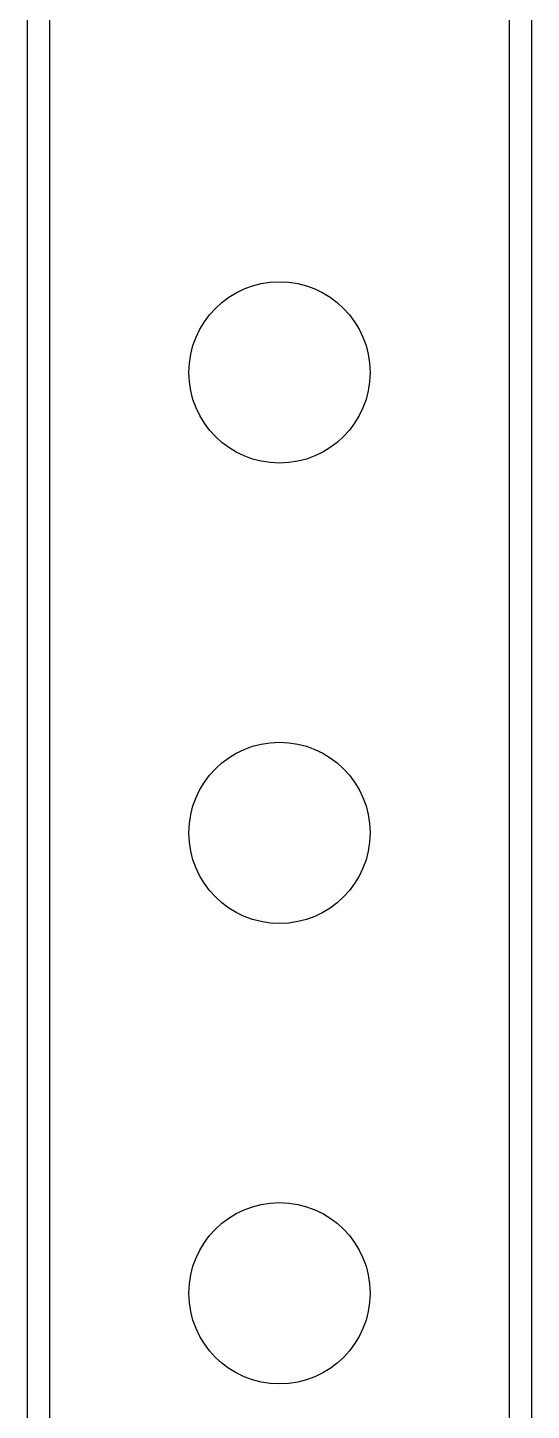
# Model space of a CAD drawing. Extents: x 47 to 146.1, y -90.2 to -39.3.
# Drawn here: x 111.64 to 114.42, y -59.07 to -51.44 of the extents above; entities that cross this region are included whole.
import ezdxf

# ---------------------------------------------------------------- set-up
doc = ezdxf.new("R2010")
doc.units = 0
doc.header["$MEASUREMENT"] = 0
doc.layers.add('BLACK', color=7, linetype='CONTINUOUS')

msp = doc.modelspace()

# ---------------------------------------------------------------- linework, layer by layer
at = {"layer": 'BLACK', "linetype": 'CONTINUOUS'}
for p, q in [((111.64, -64.827), (111.64, -46.9929)), ((111.76, -47.05), (111.76, -64.77)), ((114.3, -64.77), (114.3, -47.05)), ((114.42, -46.9929), (114.42, -64.8271))]:
    msp.add_line(p, q, dxfattribs=at)
at = {"layer": 'BLACK'}
for centre in [(113.03, -53.34), (113.03, -53.34), (113.03, -55.88), (113.03, -55.88), (113.03, -58.42), (113.03, -58.42)]:
    msp.add_circle(centre, 0.5, dxfattribs=at)

doc.saveas('drawing.dxf')
